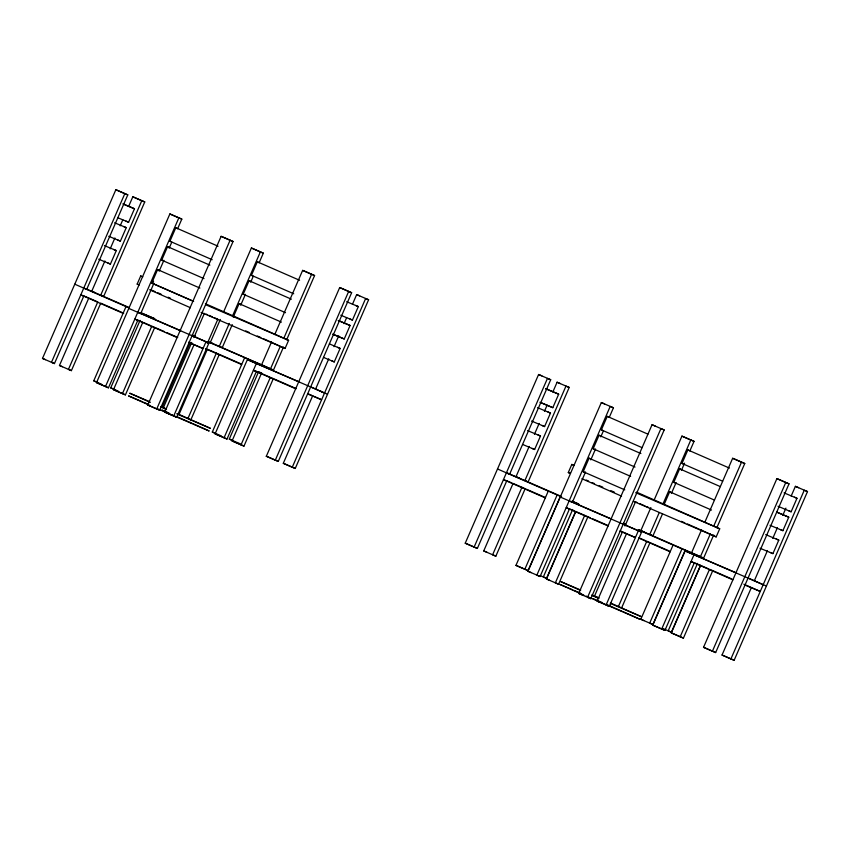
<?xml version="1.0" encoding="UTF-8"?>
<svg xmlns="http://www.w3.org/2000/svg" width="850" height="850" viewBox="0 0 850 850"><rect width="100%" height="100%" fill="white"/><g stroke="black" fill="none" stroke-linecap="round" stroke-linejoin="round"><path stroke-width="1.27" d="M123.091 313.331L80.814 294.865L83.778 296.098L54.443 363.577L42.5 358.424L115.855 189.72L127.787 194.873L86.711 289.351L83.746 288.118M127.787 194.873L124.823 193.641L51.468 362.344L54.443 363.577M71.4 370.632L59.468 365.479L88.804 297.999L97.782 301.92L68.436 369.399L71.4 370.632L100.746 303.152L123.696 313.183M104.911 260.971L91.747 291.252L129.051 307.487M110.171 248.859L114.909 237.958M120.179 225.845L122.814 219.799M128.605 206.476L132.823 196.786L144.755 201.939L103.679 296.406L100.714 295.173L141.791 200.696L144.755 201.939M98.749 259.229L110.415 264.084L116.291 250.591L113.719 249.464M108.726 236.289L120.392 241.134L126.267 227.641L123.696 226.525M118.108 217.876L128.605 222.243L134.481 208.749L123.749 204.234M101.596 384.243L93.755 380.811L126.023 306.584M138.019 284.569L137.179 284.081L140.696 275.984L142.8 276.845M177.108 337.556L134.831 319.09L137.796 320.322L108.46 387.802L96.517 382.649L169.873 213.945L181.815 219.098L177.597 228.788M105.485 386.569L178.84 217.866L181.815 219.098M192.801 301.027L151.736 283.092L157.601 269.588L158.451 269.949M203.989 278.619L161.712 260.142L167.577 246.649L168.428 246.999M212.202 259.717L169.926 241.251L175.791 227.758L176.641 228.108M151.736 283.092L152.586 283.443L153.563 281.191M153.903 283.294L140.728 313.576L137.764 312.343M159.163 271.182L163.901 260.281M169.171 248.168L171.806 242.112M118.171 391.064L110.713 387.876L140.059 320.386M122.453 393.624L151.799 326.145L154.764 327.377L125.428 394.857L122.453 393.624L113.486 389.704L142.832 322.224L136.999 319.802M147.773 405.036L221.117 236.343L224.092 237.575L233.059 241.496L159.704 410.189L147.773 405.036L159.704 410.189M156.74 408.956L230.095 240.252L233.059 241.496M162.127 407.214L190.177 342.72M166.175 409.105L163.327 407.83L191.771 342.422M193.874 337.578L204.404 313.353M191.526 335.41L208.951 343.017L176.673 417.254L164.73 412.101L194.076 344.622M173.708 416.011L205.976 341.785M207.315 343.432L217.855 319.207M179.084 414.29L207.379 349.223L219.321 354.376L190.496 420.654M220.32 319.462L210.311 342.476L221.127 347.14M223.476 312.194L251.387 247.998L263.33 253.151L259.112 262.841M188.052 418.211L216.346 353.143M229.288 323.382L219.279 346.386L270.534 368.783L280.011 346.981M232.454 316.115L260.366 251.919L263.33 253.151M233.251 317.146L239.126 303.641L239.966 304.002M285.515 312.672L243.227 294.196L249.103 280.702L249.942 281.053M293.728 293.771L251.441 275.304L257.316 261.811L258.166 262.161M222.254 347.629L232.262 324.615M240.688 305.235L245.427 294.334M250.686 282.221L253.321 276.165M215.688 433.5L212.319 432.034L244.598 357.808M295.683 388.779L253.396 370.303L256.371 371.546L227.024 439.025L215.093 433.872L247.371 359.635L299.221 381.884M224.06 437.782L256.339 363.556M236.013 442.032L229.288 439.089L258.634 371.609M271.575 341.849L261.566 364.862L264.531 366.095M274.731 334.581L302.642 270.385L305.607 271.628L314.585 275.538L286.673 339.734M232.061 440.927L261.396 373.447L270.364 377.368L241.028 444.848L232.061 440.927L243.992 446.08L273.339 378.601L296.289 388.631M283.698 338.502L311.61 274.306L314.585 275.538M283.507 347.002L273.498 370.016L208.356 341.976M201.067 312.354L285.069 348.468L288.586 340.372L287.757 339.883L205.424 303.716M266.337 456.259L339.692 287.555L342.667 288.788L351.634 292.708L278.279 461.412L266.337 456.259L278.279 461.412M275.304 460.179L348.659 291.476L351.634 292.708M352.453 304.3L356.66 294.61L368.603 299.763L295.248 468.467L283.305 463.314L312.651 395.834L321.619 399.755L307.615 393.933M328.748 358.806L315.584 389.087L324.551 393.008M334.018 346.694L338.757 335.793M344.016 323.68L346.651 317.624M323.531 357.393L334.263 361.919L340.127 348.415L337.567 347.299M332.573 334.114L344.239 338.969L350.104 325.476L338.204 320.471M340.786 315.223L352.453 320.078L358.317 306.584L355.757 305.458M292.272 467.234L365.627 298.531L368.603 299.763M545.307 497.898L503.455 479.602L506.696 480.962L477.349 548.441L465.237 543.203L538.592 374.51L541.832 375.859M474.119 547.081L547.474 378.388L550.704 379.737L509.628 474.204L506.388 472.855M495.848 556.166L483.735 550.928L513.071 483.448L525.183 488.676L495.848 556.166L492.607 554.806L521.953 487.326M529.178 446.42L516.003 476.701L561.595 496.559M534.438 434.308L539.176 423.406M544.446 411.294L547.081 405.237M552.872 391.914L557.09 382.224L560.32 383.584M522.697 444.476L534.629 449.501L540.494 436.007L537.954 434.902M531.505 421.037L544.595 426.562L550.471 413.068L547.931 411.953M539.909 402.273L552.819 407.671L558.684 394.166L545.583 388.652M569.202 387.462L528.116 481.929L524.886 480.579L565.962 386.112L569.202 387.462L557.09 382.224M497.516 468.977L560.352 496.379L528.073 570.605L515.961 565.378L548.239 491.141M524.832 569.256L557.111 495.029M569.128 472.993L568.299 472.515L571.816 464.419L573.92 465.269M608.037 525.948L566.196 507.663L569.436 509.012L540.09 576.491L527.977 571.264L601.332 402.56L604.573 403.909M624.771 489.855L583.196 471.707L589.061 458.203L589.985 458.596M635.014 467.054L593.173 448.757L599.037 435.264L599.962 435.646M642.037 447.631L601.386 429.866L607.261 416.373L608.186 416.755M585.533 471.984L572.369 502.265L569.128 500.916M590.803 459.871L595.542 448.97M600.801 436.858L603.436 430.801M609.227 417.478L613.445 407.788L601.332 402.56M572.666 509.501L543.331 576.98L546.561 578.329L575.662 511.402M587.924 516.736L558.577 584.216L546.476 578.988L575.811 511.509L590.314 517.778M584.683 515.387L555.347 582.866L558.577 584.216M652.056 424.724L664.169 429.962L590.814 598.666L578.701 593.428L652.056 424.724L655.286 426.084M594.447 596.254L622.359 532.068M624.994 526.012L635.524 501.787M623.135 524.099L641.58 532.153L609.301 606.39L597.189 601.152L626.535 533.673L635.407 537.551L620.149 531.176M638.339 530.804L606.071 605.03L609.301 606.39M650.856 507.578L640.847 530.591L700.442 556.644L710.451 533.63M654.022 500.31L681.934 436.124L694.046 441.352L689.828 451.042M618.503 606.294L646.797 541.216L669.162 550.928M659.207 512.667L649.729 534.469L652.959 535.829L662.447 514.027M662.894 504.188L690.806 440.002L694.046 441.352M664.286 504.135L669.662 491.767L670.586 492.15M714.414 500.087L673.774 482.322L679.639 468.828L680.563 469.211M722.638 481.196L681.987 463.431L687.852 449.926L688.776 450.319M621.732 607.644L650.027 542.576M671.394 493.436L676.133 482.534M681.403 470.422L684.558 463.154M685.196 550.269L652.917 624.495L640.804 619.268L673.083 545.041M713.692 534.979L703.683 557.993L681.955 548.919L649.676 623.146L652.917 624.495M732.881 579.838L691.039 561.553L694.28 562.902L664.934 630.381L652.821 625.154L685.1 550.928L736.026 572.762M691.571 552.766L701.579 529.752M704.735 522.484L732.647 458.288L735.888 459.638L744.759 463.516L716.847 527.712M661.704 629.032L693.972 554.806M697.51 563.391L668.174 630.87L671.404 632.219L700.506 565.293M713.617 526.362L741.529 462.166L744.759 463.516M731.893 578.988L712.768 570.626L683.432 638.106L680.191 636.756L671.319 632.878L700.655 565.399L694.79 562.944M633.367 501.298L716.189 536.892L719.706 528.796L636.544 492.139M680.191 636.756L709.537 569.277L712.768 570.626M703.545 647.317L776.9 478.624L780.13 479.974L789.013 483.852L715.657 652.556L703.545 647.317L715.657 652.556M712.417 651.196L785.772 482.502L789.013 483.852M791.18 496.039L795.388 486.349L807.5 491.576L734.145 660.28L722.032 655.042L751.379 587.562M767.476 550.534L754.311 580.816L763.183 584.694M772.746 538.422L777.484 527.521M782.744 515.408L785.91 508.141M760.017 548.229L772.926 553.616L778.791 540.122L776.263 539.017M769.994 525.279L782.903 530.676L788.768 517.183L776.847 512.146M778.016 506.26L791.116 511.785L796.981 498.281L794.452 497.176M730.915 658.92L804.259 490.227L807.5 491.576M288.586 340.372L205.774 304.778M137.179 284.081L139.283 284.941M719.706 528.796L635.704 492.692M568.299 472.515L570.403 473.365M163.327 407.83L165.718 408.839M356.66 294.61L359.635 295.853M122.814 203.894L134.481 208.749M346.651 301.729L358.317 306.584M169.926 241.251L170.776 241.602M251.441 275.304L252.291 275.655M114.601 222.785L126.267 227.641M338.438 320.62L350.104 325.476M161.712 260.142L162.562 260.504M243.227 294.196L244.077 294.546M333.508 334.454L344.239 338.969M104.391 245.586L116.291 250.591M329.396 343.899L340.127 348.415M85.914 288.83L94.711 292.485M140.292 312.704L154.934 318.793L141.132 312.768M138.762 312.566L180.646 330.661M195.33 336.239L193.343 335.41L195.585 336.398M207.984 341.498L213.286 343.708M208.951 343.017L128.796 308.422M327.516 394.241L247.371 359.635M82.971 295.577L87.646 297.521M189.051 342.709L203.044 348.532L188.594 342.157M258.262 371.641L261.768 373.097M255.563 371.025L261.396 373.447M271.363 377.772L273.339 378.601M42.5 358.424L45.464 359.656M59.468 365.479L62.432 366.722M93.755 380.811L96.719 382.054M110.713 387.876L113.688 389.109M96.517 382.649L108.46 387.802M113.486 389.704L125.428 394.857M164.73 412.101L176.673 417.254M212.319 432.034L215.294 433.266M229.288 439.089L232.262 440.321M215.093 433.872L227.024 439.025M241.028 444.848L243.992 446.08M283.305 463.314L295.248 468.467M613.445 407.788L610.204 406.438L536.86 575.142L540.09 576.491M664.169 429.962L660.928 428.612L587.573 597.306L590.814 598.666M795.388 486.349L798.628 487.698M545.774 388.779L558.684 394.166M784.082 492.894L796.981 498.281M540.887 402.634L552.819 407.671M681.987 463.431L682.911 463.813M601.386 429.866L602.31 430.249M537.561 407.671L550.471 413.068M777.038 512.274L788.768 517.183M673.774 482.322L674.698 482.704M593.173 448.757L594.097 449.151M527.584 430.621L540.494 436.007M765.701 534.608L778.791 540.122M583.196 471.707L584.12 472.09M507.79 473.269L519.244 478.051M572.082 501.277L578.839 504.103L572.178 501.192M572.879 502.308L611.182 518.872M623.443 523.324L625.6 524.216M638.509 529.614L644.088 531.941M641.58 532.153L560.256 497.038M766.424 586.043L685.1 550.928M506.037 480.505L511.902 482.959M568.767 508.566L574.643 511.02M744.993 585.076L760.251 591.441L743.856 584.216M465.237 543.203L477.349 548.441M483.735 550.928L486.965 552.277M515.961 565.378L528.073 570.605M527.977 571.264L531.218 572.613M546.476 578.988L549.706 580.338M578.701 593.428L581.931 594.777M597.189 601.152L600.429 602.501M640.804 619.268L644.045 620.617M652.821 625.154L664.934 630.381M671.319 632.878L683.432 638.106M722.032 655.042L734.145 660.28M217.472 319.058L213.977 317.56M648.593 507.482L646.584 506.632M566.844 587.318L559.661 584.322L583.791 595.064M151.534 290.094L155.104 291.624M157.484 292.644L161.054 294.164M586.224 480.048L588.604 481.068M592.174 482.598L594.554 483.618M142.874 401.954L128.541 395.898L150.322 405.609M595.648 596.753L598.326 597.901M568.034 587.828L572.794 589.868M168.109 297.203L170.446 298.212M599.229 485.626L602.735 487.135M149.621 401.657L129.721 393.199L150.322 402.401M580.731 590.081L560.841 581.623L580.274 590.314M143.99 402.433L147.326 403.877M573.984 590.378L580.678 593.258M610.906 490.663L614.369 492.161M645.097 505.984L639.933 503.742M160.799 406.491L165.389 408.478M177.066 414.046L210.386 428.315L177.044 413.546M591.919 594.915L598.857 597.922M610.417 603.447L641.506 616.739L610.449 602.979M212.298 316.827L208.824 315.318M161.872 410.157L168.906 413.217M592.992 598.581L602.374 602.661M251.387 247.998L260.366 251.919M302.642 270.385L311.61 274.306M681.934 436.124L690.806 440.002M732.647 458.288L741.529 462.166M132.823 196.786L141.791 200.696M115.855 189.72L124.823 193.641M339.692 287.555L348.659 291.476M538.592 374.51L550.704 379.737M776.9 478.624L785.772 482.502M169.873 213.945L178.84 217.866M221.117 236.343L230.095 240.252M257.316 261.811L299.593 280.277M687.852 449.926L729.428 468.084M175.791 227.758L218.078 246.224M607.261 416.373L647.902 434.138M126.044 221.127L128.605 222.243M349.892 318.952L352.453 320.078M788.577 510.669L791.116 511.785M249.103 280.702L291.38 299.168M679.639 468.828L720.29 486.593M167.577 246.649L209.854 265.126M599.037 435.264L640.889 453.549M117.831 240.019L120.392 241.134M542.066 425.457L544.595 426.562M780.364 529.571L782.903 530.676M239.126 303.641L281.403 322.118M669.662 491.767L711.503 510.053M157.601 269.588L199.888 288.065M589.061 458.203L630.636 476.361M107.854 262.958L110.415 264.084M331.691 360.793L334.263 361.919M532.089 448.396L534.629 449.501M770.387 552.511L772.926 553.616M152.586 283.443L193.651 301.389M190.432 307.721L149.611 289.786M621.541 496.145L581.889 478.72M623.475 523.356L625.685 524.322M638.414 529.879L681.955 548.919M310.091 386.633L316.136 389.268M319.674 390.809L321.916 391.797M747.979 577.989L755.151 581.124M74.779 284.197L129.391 308.051M507.408 473.237L509.628 474.204M220.522 354.907L241.06 363.874M639.03 537.827L645.681 540.738M205.424 348.723L241.666 364.554M639.062 538.199L670.151 551.788M308.369 393.901L311.993 395.484M526.384 489.207L545.509 497.569M701.771 565.877L708.422 568.788M143.947 322.713L150.673 325.656M155.975 327.909L164.433 331.606M166.844 332.658L177.714 337.408M592.705 518.829L608.249 525.619M620.202 530.846L627.374 533.981M160.767 406.959L166.504 409.466M591.887 595.393L597.624 597.89M236.746 442.287L240.104 443.753M662.532 628.341L671.404 632.219M162.191 410.136L168.916 413.068M177.012 416.744L192.121 423.353M216.41 433.755L221.287 435.954M539.994 575.524L546.561 578.329M606.985 604.679L613.87 607.676M158.451 409.158L209.217 431.014L201.046 427.284M586.128 596.084L640.326 619.438L631.029 615.209M681.413 521.347L684.856 522.846M245.714 330.905L249.146 332.414M598.857 598.219L594.522 596.296M615.039 608.186L622.062 611.267M687.236 523.898L697.946 528.615M257.306 335.994L260.876 337.567M263.256 338.619L268.016 340.712M205.955 314.064L207.262 314.627M623.241 611.777L629.914 614.72M193.237 423.842L199.909 426.785M699.136 529.136L716.189 536.892M637.075 502.488L635.598 501.829M269.174 341.222L285.069 348.468M571.816 464.419L572.656 464.897M140.696 275.984L141.536 276.473"/></g></svg>
